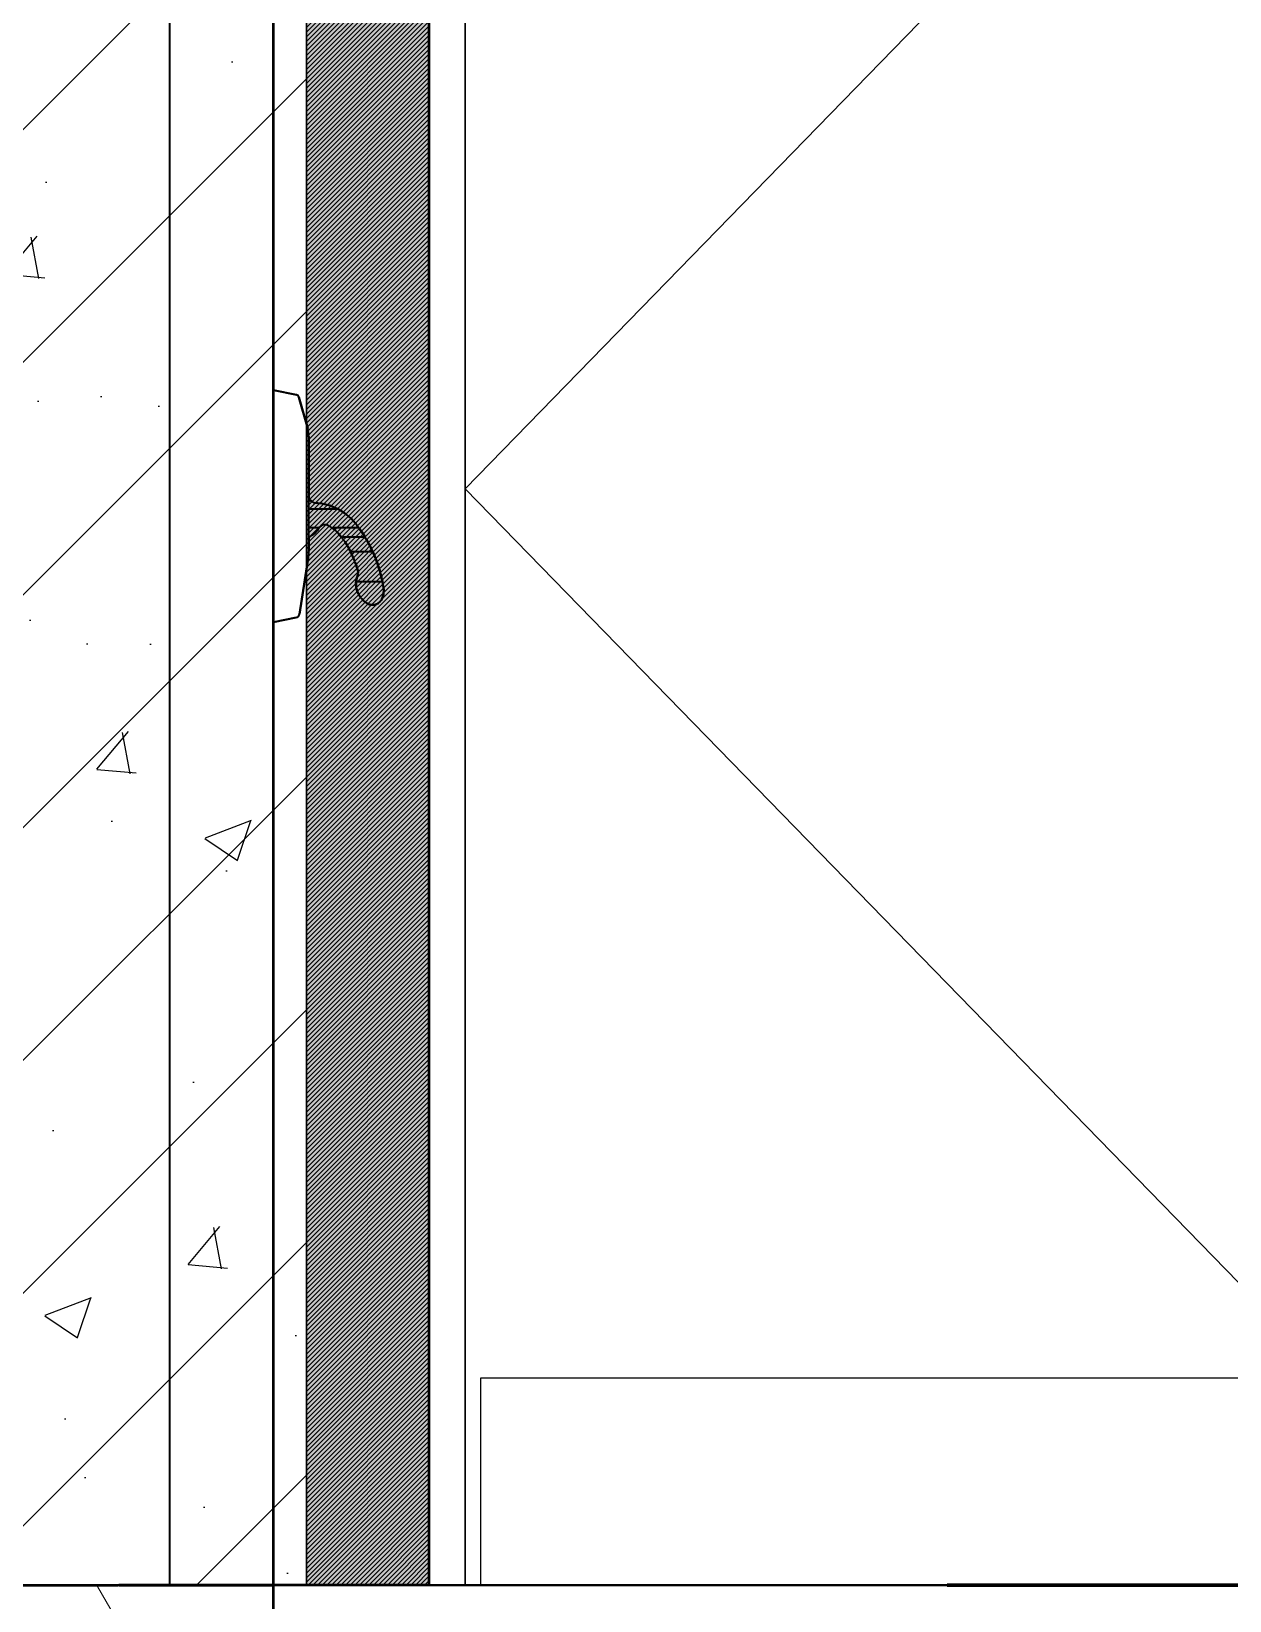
# Model space of a CAD drawing. Header units: millimetres. Extents: x -25371 to 2282244, y -90657 to 147824.
# Drawn here: x 1887416 to 1888571, y -988 to 526 of the extents above; entities that cross this region are included whole.
import ezdxf

# ---------------------------------------------------------------- set-up
doc = ezdxf.new("R2010")
doc.units = ezdxf.units.MM
doc.linetypes.add('CENTER', pattern=[50.8, 31.75, -6.35, 6.35, -6.35])
doc.linetypes.add('TA_GL_000.90000', pattern=[2.475, 0.9, -0.225, 0.225, -0.225, 0.9])
for name, color, linetype in [('000 - 0_SYM_DWG_GRIDLINE_MAIN_COLOR_251', 7, 'Continuous'), ('000 - CONCRETE_COL_HATCH_', 7, 'Continuous'), ('000 - EXISTING_PRECAST_MAIN_COLOR_1', 7, 'Continuous'), ('000 - GRID', 7, 'CENTER')]:
    doc.layers.add(name, color=color, linetype=linetype)
for name, color, linetype, lineweight in [('A-DOOR', 7, 'Continuous', 35), ('A-DOOR-E', 7, 'Continuous', 35), ('A-DOOR-FRAM', 7, 'Continuous', 35), ('A-DOOR-HDLN', 7, 'Continuous', 70), ('A-FLOR-E', 7, 'Continuous', 35), ('A-FLOR-HRAL', 7, 'Continuous', 35), ('A-GLAZ-CURT', 7, 'Continuous', 35), ('A-WALL-PATT', 7, 'Continuous', 50), ('I-WALL-E', 7, 'Continuous', 50), ('WALL-E', 7, 'Continuous', 50)]:
    doc.layers.add(name, color=color, linetype=linetype, lineweight=lineweight)
doc.styles.add('TA', font='', dxfattribs={"height": 4.5})
doc.styles.get('TA').set_extended_font_data('Cordia New')

# ---------------------------------------------------------------- blocks, each defined once
blk = doc.blocks.new('Railing - Post Start-4364165-VS01 - ELEVATION 4')
at = {"layer": 'A-FLOR-HRAL', "color": 7, "lineweight": 9}
for p, q in [((1724.1, 103600), (1675.9, 103600)), ((1675.9, 103600), (1724.1, 103600))]:
    blk.add_line(p, q, dxfattribs=at)
blk = doc.blocks.new('Railing - Railing-4950034-VS01 - ELEVATION 4')
at = {"color": 7}
blk.add_blockref('Railing - Post Start-4364165-VS01 - ELEVATION 4', (0, 0), dxfattribs=at)
blk = doc.blocks.new('System Panel - DPA-AR_Facade_Solid Panel 150mm-V56-VS01 - ELEVATION 4')
at = {"layer": 'A-GLAZ-CURT', "color": 7}
for p, q in [((1951.8, 103600), (1752.2, 103600)), ((1752.2, 103600), (1951.8, 103600)), ((2265.2, 103600), (2001.6, 103600)), ((2001.6, 103600), (2265.2, 103600)), ((2525.4, 103600), (2314.8, 103600)), ((2314.8, 103600), (2525.4, 103600)), ((2656.2, 103600), (2574.7, 103600)), ((2574.7, 103600), (2656.2, 103600))]:
    blk.add_line(p, q, dxfattribs=at)
blk = doc.blocks.new('System Panel - DPA-AR_Facade_Solid Panel 150mm-5074408-VS01 - ELEVATION 4')
at = {"layer": 'A-GLAZ-CURT', "color": 7}
for p, q in [((1800, 103600), (1800, 106600)), ((1800, 106600), (1800, 103600)), ((1800, 103600), (1650, 103600)), ((1650, 103600), (1800, 103600)), ((1800, 103600), (1800, 103600))]:
    blk.add_line(p, q, dxfattribs=at)
blk = doc.blocks.new('System Panel - DPA-AR_Facade_Solid Panel 150mm-V57-VS01 - ELEVATION 4')
at = {"layer": 'A-GLAZ-CURT', "color": 7}
for p, q in [((1800, 103600), (1800, 106600)), ((1800, 106600), (1800, 103600)), ((1800, 103600), (1650, 103600)), ((1650.9, 103600), (1800, 103600)), ((1800, 103600), (1800, 103600))]:
    blk.add_line(p, q, dxfattribs=at)
blk = doc.blocks.new('DPA_AC-PL_FLOOR ROOM CAL - A41_1000 x 1000 mm-V58-VS01 - ELEVATION 4')
at = {"layer": 'A-DOOR-E', "color": 7}
for p, q in [((2400, 103600), (2900, 103600)), ((2900, 103600), (2400, 103600)), ((2950, 103600), (3500, 103600)), ((3500, 103600), (2950, 103600))]:
    blk.add_line(p, q, dxfattribs=at)
at = {"layer": 'A-DOOR-HDLN', "color": 7}
for p, q in [((2450, 103600), (2900, 103600)), ((2450, 103600), (2900, 103600)), ((2900, 103600), (2450, 103600)), ((2450, 103600), (2900, 103600)), ((2950, 103600), (3450, 103600)), ((2950, 103600), (3450, 103600)), ((3450, 103600), (2950, 103600)), ((2950, 103600), (3450, 103600))]:
    blk.add_line(p, q, dxfattribs=at)
blk = doc.blocks.new('System Panel - DPA-AR_Facade_Solid Panel 150mm-V59-VS01 - ELEVATION 4')
at = {"layer": 'A-GLAZ-CURT', "color": 7}
for p, q in [((2900, 103600), (1752.2, 103600)), ((1752.2, 103600), (2900, 103600))]:
    blk.add_line(p, q, dxfattribs=at)
blk = doc.blocks.new('DPA_Curved type B_Corner 1 - Curved Type B_Corner 1-5074401-VS01 - ELEVATION 4')
at = {"layer": 'A-GLAZ-CURT', "color": 7}
for p, q in [((1700, 103600), (1700, 106600)), ((1700, 103600), (1700, 106600)), ((1800, 103600), (1800, 106600)), ((1800, 103600), (1800, 106600)), ((300, 103600), (1800, 103600)), ((1700, 103600), (1000, 103600)), ((1800, 103600), (1700, 103600))]:
    blk.add_line(p, q, dxfattribs=at)
blk = doc.blocks.new('System Panel - DPA-AR_Facade_Solid Panel 150mm-V66-VS01 - ELEVATION 4')
at = {"layer": 'A-GLAZ-CURT', "color": 7}
for p, q in [((1800, 103600), (1800, 106600)), ((1800, 106600), (1800, 103600)), ((1800, 103600), (1650.9, 103600)), ((1650.9, 103600), (1800, 103600))]:
    blk.add_line(p, q, dxfattribs=at)
blk = doc.blocks.new('DPA_DR-SG-SW1 - D10_1300x2150 mm-5230762-VS01 - ELEVATION 4')
at = {"layer": 'A-DOOR', "color": 7}
for p, q in [((1800, 105715), (1800, 103600)), ((1800, 103600), (1800, 105715)), ((1800, 103600), (1757, 103600)), ((1757, 103600), (1800, 103600))]:
    blk.add_line(p, q, dxfattribs=at)
at = {"layer": 'A-DOOR-E', "color": 7}
for p, q in [((1800.1, 104752.8), (1800.1, 104528.8)), ((1822.3, 104748.2), (1800.1, 104752.8)), ((1800.1, 104752.8), (1822.3, 104748.2)), ((1800.1, 104528.8), (1800.1, 104752.8)), ((1800.1, 104752.8), (1822.3, 104748.2)), ((1800.1, 104528.8), (1800.1, 104752.8)), ((1800.1, 104752.8), (1800.1, 104528.8)), ((1822.3, 104748.2), (1800.1, 104752.8)), ((1800.1, 104752.8), (1800.1, 104528.8)), ((1822.3, 104748.2), (1800.1, 104752.8)), ((1800.1, 104752.8), (1822.3, 104748.2)), ((1800.1, 104528.8), (1800.1, 104752.8)), ((1800.1, 104752.8), (1822.3, 104748.2)), ((1800.1, 104528.8), (1800.1, 104752.8)), ((1800.1, 104752.8), (1800.1, 104528.8)), ((1822.3, 104748.2), (1800.1, 104752.8)), ((1833.1, 104715.6), (1824.7, 104746)), ((1824.7, 104746), (1833.1, 104715.6)), ((1824.7, 104746), (1833.1, 104715.6)), ((1833.1, 104715.6), (1824.7, 104746)), ((1833.1, 104715.6), (1824.7, 104746)), ((1824.7, 104746), (1833.1, 104715.6)), ((1824.7, 104746), (1833.1, 104715.6)), ((1833.1, 104715.6), (1824.7, 104746)), ((1834.1, 104646.7), (1834.1, 104708.1)), ((1834.1, 104708.1), (1834.1, 104646.7)), ((1834.1, 104708.1), (1834.1, 104646.7)), ((1834.1, 104597.5), (1834.1, 104708.1)), ((1834.1, 104646.7), (1834.1, 104708.1)), ((1834.1, 104708.1), (1834.1, 104646.7)), ((1834.1, 104708.1), (1834.1, 104646.7)), ((1834.1, 104597.5), (1834.1, 104708.1)), ((1863.1, 104637.7), (1834.1, 104637.7)), ((1863.1, 104637.7), (1834.1, 104637.7)), ((1844, 104619.7), (1834.1, 104619.7)), ((1844, 104619.7), (1834.1, 104619.7)), ((1882.6, 104619.7), (1856.9, 104619.7)), ((1882.6, 104619.7), (1856.9, 104619.7)), ((1857.1, 104619.6), (1859.9, 104617.3)), ((1859.9, 104617.3), (1857.1, 104619.6)), ((1857.1, 104619.6), (1859.9, 104617.3)), ((1859.9, 104617.3), (1857.1, 104619.6)), ((1857.2, 104619.6), (1859.9, 104617.3)), ((1857.2, 104619.6), (1859.9, 104617.3)), ((1860, 104617.3), (1862.5, 104614.7)), ((1860, 104617.3), (1862.5, 104614.7)), ((1862.5, 104614.7), (1860, 104617.3)), ((1860, 104617.3), (1862.5, 104614.7)), ((1860, 104617.3), (1862.5, 104614.7)), ((1862.5, 104614.7), (1860, 104617.3)), ((1834.1, 104597.5), (1834.1, 104611)), ((1834.1, 104611), (1834.1, 104597.5)), ((1834.1, 104611), (1834.1, 104597.5)), ((1834.1, 104597.5), (1834.1, 104611)), ((1834.1, 104611), (1834.1, 104597.5)), ((1834.1, 104611), (1834.1, 104597.5)), ((1888.3, 104611), (1865.5, 104611)), ((1888.3, 104611), (1865.5, 104611)), ((1867.7, 104608.1), (1869.1, 104606.2)), ((1869.1, 104606.2), (1867.7, 104608.1)), ((1867.7, 104608.1), (1869.1, 104606.2)), ((1869.1, 104606.2), (1867.7, 104608.1)), ((1869.1, 104606.2), (1871.2, 104603)), ((1871.2, 104603), (1869.1, 104606.2)), ((1869.1, 104606.2), (1871.2, 104603)), ((1871.2, 104603), (1869.1, 104606.2)), ((1871.7, 104602.2), (1873.9, 104597.9)), ((1873.9, 104597.9), (1871.7, 104602.2)), ((1871.7, 104602.2), (1873.9, 104597.9)), ((1873.9, 104597.9), (1871.7, 104602.2)), ((1825.1, 104536.5), (1833.4, 104588.4)), ((1833.4, 104588.4), (1825.1, 104536.5)), ((1833.4, 104588.4), (1825.1, 104536.5)), ((1825.1, 104536.5), (1833.4, 104588.4)), ((1825.1, 104536.5), (1833.4, 104588.4)), ((1833.4, 104588.4), (1825.1, 104536.5)), ((1833.4, 104588.4), (1825.1, 104536.5)), ((1825.1, 104536.5), (1833.4, 104588.4)), ((1874.4, 104596.9), (1895.8, 104596.9)), ((1874.4, 104596.9), (1895.8, 104596.9)), ((1879.8, 104568), (1905.2, 104568)), ((1879.8, 104568), (1905.2, 104568)), ((1800.1, 104528.8), (1822.1, 104533.4)), ((1822.1, 104533.4), (1800.1, 104528.8)), ((1822.1, 104533.4), (1800.1, 104528.8)), ((1800.1, 104528.8), (1822.1, 104533.4)), ((1800.1, 104528.8), (1822.1, 104533.4)), ((1822.1, 104533.4), (1800.1, 104528.8)), ((1822.1, 104533.4), (1800.1, 104528.8)), ((1800.1, 104528.8), (1822.1, 104533.4))]:
    blk.add_line(p, q, dxfattribs=at)
at = {"layer": 'A-DOOR-E', "color": 7, "flags": 128}
for points in [[(1836.8, 104645.5), (1837.9, 104644.8), (1838.9, 104644.1)], [(1836.8, 104645.5), (1837.9, 104644.8), (1838.9, 104644.1)], [(1838.9, 104644.1), (1846.8, 104643.4), (1854.5, 104641.5), (1861.8, 104638.3)], [(1861.8, 104638.3), (1854.5, 104641.5), (1846.8, 104643.4), (1838.9, 104644.1)], [(1838.9, 104644.1), (1846.8, 104643.4), (1854.5, 104641.5), (1861.8, 104638.3)], [(1861.8, 104638.3), (1854.5, 104641.5), (1846.8, 104643.4), (1838.9, 104644.1)], [(1838.9, 104644.1), (1846.8, 104643.4), (1854.5, 104641.5), (1861.8, 104638.3)], [(1861.8, 104638.3), (1854.5, 104641.5), (1846.8, 104643.4), (1838.9, 104644.1)], [(1838.9, 104644.1), (1846.8, 104643.4), (1854.5, 104641.5), (1861.8, 104638.3)], [(1861.8, 104638.3), (1854.5, 104641.5), (1846.8, 104643.4), (1838.9, 104644.1)], [(1861.8, 104638.3), (1862.5, 104638), (1863.1, 104637.7)], [(1863.2, 104637.6), (1862.5, 104638), (1861.8, 104638.3)], [(1863.1, 104637.7), (1862.5, 104638), (1861.8, 104638.3)], [(1861.8, 104638.3), (1862.5, 104638), (1863.2, 104637.6)], [(1861.8, 104638.3), (1862.5, 104638), (1863.1, 104637.7)], [(1863.2, 104637.6), (1862.5, 104638), (1861.8, 104638.3)], [(1863.1, 104637.7), (1862.5, 104638), (1861.8, 104638.3)], [(1861.8, 104638.3), (1862.5, 104638), (1863.2, 104637.6)], [(1844, 104619.7), (1842.1, 104616.8), (1839.6, 104614.2)], [(1839.6, 104614.2), (1842.1, 104616.8), (1844, 104619.7)], [(1844, 104619.7), (1842.1, 104616.8), (1839.6, 104614.2)], [(1839.6, 104614.2), (1842.1, 104616.8), (1844, 104619.7)], [(1862.5, 104614.7), (1859.9, 104617.3), (1856.9, 104619.7)], [(1862.5, 104614.7), (1859.9, 104617.3), (1856.9, 104619.7)], [(1882.6, 104619.7), (1884.5, 104617), (1886.4, 104614.2)], [(1886.4, 104614.2), (1884.5, 104617), (1882.6, 104619.7)], [(1882.6, 104619.7), (1884.5, 104617), (1886.4, 104614.2)], [(1886.4, 104614.2), (1884.5, 104617), (1882.6, 104619.7)], [(1888.1, 104611.5), (1885.5, 104615.6), (1882.7, 104619.6)], [(1882.7, 104619.6), (1885.5, 104615.6), (1888.1, 104611.5)], [(1888.1, 104611.5), (1885.5, 104615.6), (1882.7, 104619.6)], [(1882.7, 104619.6), (1885.5, 104615.6), (1888.1, 104611.5)], [(1862.5, 104614.7), (1863.9, 104613.1), (1865.2, 104611.5)], [(1865.2, 104611.5), (1863.9, 104613.1), (1862.5, 104614.7)], [(1862.5, 104614.7), (1863.9, 104613.1), (1865.2, 104611.5)], [(1865.2, 104611.5), (1863.9, 104613.1), (1862.5, 104614.7)], [(1901.1, 104583.3), (1898.7, 104590), (1895.9, 104596.6)], [(1895.9, 104596.6), (1898.7, 104590), (1901.1, 104583.3)], [(1901.1, 104583.3), (1898.7, 104590), (1895.9, 104596.6)], [(1895.9, 104596.6), (1898.7, 104590), (1901.1, 104583.3)]]:
    blk.add_lwpolyline(points, dxfattribs=at)
at = {"layer": 'A-DOOR-E', "color": 7}
for centre, radius, start, end in [((1821.6, 104745.1), 3.16, 15.4784, 78.3175), ((1821.6, 104745.1), 3.16, 15.4784, 78.3175), ((1821.6, 104745.1), 3.16, 40.614, 53.1818), ((1821.6, 104745.1), 3.16, 40.614, 53.1818), ((1821.6, 104745.1), 3.16, 40.614, 53.1818), ((1821.6, 104745.1), 3.16, 40.614, 53.1818), ((1821.6, 104745.1), 3.16, 40.614, 53.1818), ((1821.6, 104745.1), 3.16, 40.614, 53.1818), ((1806.2, 104708.1), 27.9, 360, 15.4784), ((1806.2, 104708.1), 27.9, 0, 15.4784), ((1806.2, 104708.1), 27.9, 0, 15.4784), ((1806.2, 104708.1), 27.9, 360, 15.4784), ((1806.2, 104708.1), 27.9, 360, 15.4784), ((1806.2, 104708.1), 27.9, 0, 15.4784), ((1806.2, 104708.1), 27.9, 0, 15.4784), ((1806.2, 104708.1), 27.9, 360, 15.4784), ((1835.3, 104587.9), 56.9, 36.8877, 60.7955), ((1835.3, 104587.9), 56.9, 36.8877, 60.7955), ((1835.3, 104587.9), 56.9, 36.8877, 60.7955), ((1835.3, 104587.9), 56.9, 36.8877, 60.7955), ((1835.3, 104587.9), 56.9, 36.8877, 60.6314), ((1835.3, 104587.9), 56.9, 36.8877, 60.6314), ((1835.3, 104587.9), 56.9, 36.8877, 60.6314), ((1835.3, 104587.9), 56.9, 36.8877, 60.6314), ((1827, 104628.8), 19.3, 331.8847, 335.0802), ((1827, 104628.8), 19.3, 331.8847, 335.0802), ((1849.7, 104615.7), 7.17, 62.6913, 136.4587), ((1849.7, 104615.7), 7.17, 78.757, 136.4587), ((1849.7, 104615.7), 7.17, 78.757, 136.4587), ((1849.7, 104615.7), 7.17, 78.757, 136.4587), ((1849.7, 104615.7), 7.17, 62.6913, 136.4587), ((1849.7, 104615.7), 7.17, 78.757, 136.4587), ((1849.7, 104615.7), 7.17, 78.757, 136.4587), ((1849.7, 104615.7), 7.17, 78.757, 136.4587), ((1849.7, 104615.7), 7.17, 62.6913, 77.4448), ((1849.7, 104615.7), 7.17, 62.6913, 77.4448), ((1849.7, 104615.7), 7.17, 62.6913, 77.4448), ((1849.7, 104615.7), 7.17, 62.6913, 77.4448), ((1849.7, 104615.7), 7.17, 62.6913, 77.4448), ((1849.7, 104615.7), 7.17, 62.6913, 77.4448), ((1838, 104593.1), 32.6, 54.5878, 62.6913), ((1838, 104593.1), 32.6, 58.6351, 62.6913), ((1838, 104593.1), 32.6, 58.6476, 62.6913), ((1838, 104593.1), 32.6, 58.6351, 62.6913), ((1838, 104593.1), 32.6, 54.5878, 62.6913), ((1838, 104593.1), 32.6, 58.6351, 62.6913), ((1838, 104593.1), 32.6, 58.6476, 62.6913), ((1838, 104593.1), 32.6, 58.6351, 62.6913), ((1838, 104593.1), 32.6, 54.5779, 58.4209), ((1838, 104593.1), 32.6, 54.5878, 58.4241), ((1838, 104593.1), 32.6, 54.5779, 58.4209), ((1838, 104593.1), 32.6, 54.5779, 58.4209), ((1838, 104593.1), 32.6, 54.5878, 58.4241), ((1838, 104593.1), 32.6, 54.5779, 58.4209), ((1773, 104541.2), 134.8, 35.6163, 36.8877), ((1773, 104541.2), 134.8, 35.5405, 36.8877), ((1773, 104541.2), 134.8, 35.6163, 36.8877), ((1773, 104541.2), 134.8, 35.5405, 36.8877), ((1773, 104541.2), 134.8, 35.6163, 36.8877), ((1773, 104541.2), 134.8, 35.5405, 36.8877), ((1773, 104541.2), 134.8, 35.6163, 36.8877), ((1773, 104541.2), 134.8, 35.5405, 36.8877), ((1776.8, 104597.5), 57.4, 350.8754, 0), ((1776.8, 104597.5), 57.4, 350.8754, 0), ((1776.8, 104597.5), 57.4, 350.8754, 0), ((1776.8, 104597.5), 57.4, 350.8754, 0), ((1776.8, 104597.5), 57.4, 350.8754, 0), ((1776.8, 104597.5), 57.4, 350.8754, 0), ((1776.8, 104597.5), 57.4, 350.8754, 0), ((1776.8, 104597.5), 57.4, 350.8754, 0), ((1909.5, 104563.7), 30, 160.8935, 170.9875), ((1909.5, 104563.7), 30, 160.8935, 170.9875), ((1909.5, 104563.7), 30, 160.8935, 170.9875), ((1909.5, 104563.7), 30, 160.8935, 170.9875), ((1872.2, 104576.7), 9.53, 340.8935, 350.7562), ((1872.2, 104576.7), 9.53, 340.8935, 350.7562), ((1872.2, 104576.7), 9.53, 340.8935, 350.7562), ((1872.2, 104576.7), 9.53, 340.8935, 350.7562), ((1773, 104541.2), 134.8, 12.5186, 16.0247), ((1773, 104541.2), 134.8, 12.5186, 16.0247), ((1773, 104541.2), 134.8, 12.5186, 16.0247), ((1773, 104541.2), 134.8, 12.5186, 16.0247), ((1899.2, 104565.4), 19.5, 170.9875, 207.0125), ((1899.2, 104565.4), 19.5, 170.9875, 207.0125), ((1899.2, 104565.4), 19.5, 170.9875, 207.0125), ((1899.2, 104565.4), 19.5, 170.9875, 207.0125), ((1887, 104559.3), 19.4, 334.9875, 7.5488), ((1887, 104559.3), 19.4, 334.9875, 7.5488), ((1887, 104559.3), 19.4, 334.9875, 7.5488), ((1887, 104559.3), 19.4, 334.9875, 7.5488), ((1895.7, 104555.8), 10.3, 234.9875, 285.0125), ((1895.7, 104555.8), 10.3, 234.9875, 285.0125), ((1895.7, 104555.8), 10.3, 234.9875, 285.0125), ((1895.7, 104555.8), 10.3, 234.9875, 285.0125), ((1895.8, 104555.2), 9.68, 285.0125, 322.4938), ((1895.8, 104555.2), 9.68, 285.0125, 322.4938), ((1895.8, 104555.2), 9.68, 285.0125, 322.4938), ((1895.8, 104555.2), 9.68, 285.0125, 322.4938), ((1821.3, 104537.1), 3.81, 281.7552, 350.8754), ((1821.3, 104537.1), 3.81, 281.7552, 350.8754), ((1821.3, 104537.1), 3.81, 295.5793, 337.0514), ((1821.3, 104537.1), 3.81, 295.5793, 337.0514), ((1821.3, 104537.1), 3.81, 295.5793, 337.0514), ((1821.3, 104537.1), 3.81, 295.5793, 337.0514), ((1821.3, 104537.1), 3.81, 295.5793, 337.0514), ((1821.3, 104537.1), 3.81, 295.5793, 337.0514)]:
    blk.add_arc(centre, radius, start, end, dxfattribs=at)
for centre, major_axis, ratio, start_param, end_param in [((1795, 104569.3), (85.2, 0), 0.87462, 0.647545, 0.655302), ((1795, 104569.3), (85.2, 0), 0.87462, 0.647545, 0.655302), ((1744.6, 104519.7), (136.7, 101.8), 0.882791, 6.091026, 6.093643), ((1744.6, 104519.7), (136.7, 101.8), 0.882791, 6.091026, 6.093643)]:
    blk.add_ellipse(centre, major_axis=major_axis, ratio=ratio, start_param=start_param, end_param=end_param, dxfattribs=at)
for points, knots in [([(1836.9, 104645.4), (1836.5, 104645.7), (1835.9, 104646), (1835, 104646.4), (1834.6, 104646.6), (1834.4, 104646.7)], [0, 0, 0, 0, 0.2, 0.3, 0.4, 0.4, 0.4, 0.4]), ([(1836.8, 104645.5), (1836.4, 104645.7), (1835.8, 104646.1), (1835, 104646.4), (1834.6, 104646.6), (1834.4, 104646.7)], [0, 0, 0, 0, 0.2, 0.3, 0.4, 0.4, 0.4, 0.4]), ([(1836.9, 104645.4), (1836.5, 104645.7), (1835.9, 104646), (1835, 104646.4), (1834.6, 104646.6), (1834.4, 104646.7)], [0, 0, 0, 0, 0.2, 0.3, 0.4, 0.4, 0.4, 0.4]), ([(1836.8, 104645.5), (1836.4, 104645.7), (1835.8, 104646.1), (1835, 104646.4), (1834.6, 104646.6), (1834.4, 104646.7)], [0, 0, 0, 0, 0.2, 0.3, 0.4, 0.4, 0.4, 0.4]), ([(1902.6, 104578.4), (1902.6, 104578.4), (1902.6, 104578.6), (1902.3, 104579.3), (1901.9, 104580.9), (1901.4, 104582.4), (1901.1, 104583.3)], [0, 0, 0, 0, 0.2, 0.4, 0.7, 1, 1, 1, 1]), ([(1901.1, 104583.3), (1901.5, 104582.2), (1901.9, 104580.8), (1902.3, 104579.5), (1902.5, 104578.7), (1902.6, 104578.4), (1902.6, 104578.4)], [0, 0, 0, 0, 0.4, 0.55, 0.7, 1, 1, 1, 1]), ([(1902.6, 104578.4), (1902.6, 104578.4), (1902.6, 104578.6), (1902.3, 104579.3), (1901.9, 104580.9), (1901.4, 104582.4), (1901.1, 104583.3)], [0, 0, 0, 0, 0.2, 0.4, 0.7, 1, 1, 1, 1]), ([(1901.1, 104583.3), (1901.5, 104582.2), (1901.9, 104580.8), (1902.3, 104579.5), (1902.5, 104578.7), (1902.6, 104578.4), (1902.6, 104578.4)], [0, 0, 0, 0, 0.4, 0.55, 0.7, 1, 1, 1, 1]), ([(1904.6, 104551.1), (1905.1, 104552.2), (1906, 104554.5), (1906.5, 104558.1), (1906.4, 104560.6), (1906.3, 104561.8)], [0, 0, 0, 0, 0.3333333, 0.6666667, 0.9585278, 0.9585278, 0.9585278, 0.9585278]), ([(1904.6, 104551.1), (1905.1, 104552.2), (1906, 104554.5), (1906.5, 104558.1), (1906.4, 104560.6), (1906.3, 104561.8)], [0, 0, 0, 0, 0.3333333, 0.6666667, 0.9585278, 0.9585278, 0.9585278, 0.9585278]), ([(1898.3, 104545.8), (1898.2, 104545.8), (1897.8, 104545.7), (1897.2, 104545.6), (1896.7, 104545.5), (1896.3, 104545.5), (1896, 104545.5), (1895.7, 104545.5), (1895.3, 104545.5), (1894.9, 104545.5), (1894.5, 104545.5), (1894.2, 104545.6), (1893.9, 104545.6), (1893.7, 104545.7), (1893.4, 104545.7), (1893, 104545.8), (1892.5, 104545.9), (1892.1, 104546.1), (1891.8, 104546.2), (1891.6, 104546.3), (1891.3, 104546.4), (1891, 104546.6), (1890.6, 104546.8), (1890.2, 104547), (1889.9, 104547.2), (1889.8, 104547.3)], [0, 0, 0, 0, 0.0625, 0.125, 0.1875, 0.21875, 0.25, 0.28125, 0.3125, 0.375, 0.40625, 0.4375, 0.46875, 0.484375, 0.515625, 0.5625, 0.625, 0.6875, 0.71875, 0.75, 0.78125, 0.8125, 0.875, 0.9375, 1, 1, 1, 1]), ([(1889.8, 104547.3), (1889.9, 104547.2), (1890.2, 104547), (1890.6, 104546.8), (1891, 104546.6), (1891.3, 104546.4), (1891.6, 104546.3), (1891.8, 104546.2), (1892.1, 104546.1), (1892.5, 104545.9), (1892.9, 104545.8), (1893.3, 104545.7), (1893.6, 104545.7), (1893.9, 104545.6), (1894.2, 104545.6), (1894.5, 104545.5), (1894.9, 104545.5), (1895.3, 104545.5), (1895.7, 104545.5), (1896, 104545.5), (1896.3, 104545.5), (1896.7, 104545.5), (1897.2, 104545.6), (1897.8, 104545.7), (1898.2, 104545.8), (1898.3, 104545.8)], [0, 0, 0, 0, 0.0625, 0.125, 0.1875, 0.21875, 0.25, 0.28125, 0.3125, 0.375, 0.4375, 0.46875, 0.5, 0.53125, 0.5625, 0.59375, 0.625, 0.6875, 0.71875, 0.75, 0.78125, 0.8125, 0.875, 0.9375, 1, 1, 1, 1]), ([(1898.3, 104545.8), (1898.2, 104545.8), (1897.8, 104545.7), (1897.2, 104545.6), (1896.7, 104545.5), (1896.3, 104545.5), (1896, 104545.5), (1895.7, 104545.5), (1895.3, 104545.5), (1894.9, 104545.5), (1894.5, 104545.5), (1894.2, 104545.6), (1893.9, 104545.6), (1893.7, 104545.7), (1893.4, 104545.7), (1893, 104545.8), (1892.5, 104545.9), (1892.1, 104546.1), (1891.8, 104546.2), (1891.6, 104546.3), (1891.3, 104546.4), (1891, 104546.6), (1890.6, 104546.8), (1890.2, 104547), (1889.9, 104547.2), (1889.8, 104547.3)], [0, 0, 0, 0, 0.0625, 0.125, 0.1875, 0.21875, 0.25, 0.28125, 0.3125, 0.375, 0.40625, 0.4375, 0.46875, 0.484375, 0.515625, 0.5625, 0.625, 0.6875, 0.71875, 0.75, 0.78125, 0.8125, 0.875, 0.9375, 1, 1, 1, 1]), ([(1889.8, 104547.3), (1889.9, 104547.2), (1890.2, 104547), (1890.6, 104546.8), (1891, 104546.6), (1891.3, 104546.4), (1891.6, 104546.3), (1891.8, 104546.2), (1892.1, 104546.1), (1892.5, 104545.9), (1892.9, 104545.8), (1893.3, 104545.7), (1893.6, 104545.7), (1893.9, 104545.6), (1894.2, 104545.6), (1894.5, 104545.5), (1894.9, 104545.5), (1895.3, 104545.5), (1895.7, 104545.5), (1896, 104545.5), (1896.3, 104545.5), (1896.7, 104545.5), (1897.2, 104545.6), (1897.8, 104545.7), (1898.2, 104545.8), (1898.3, 104545.8)], [0, 0, 0, 0, 0.0625, 0.125, 0.1875, 0.21875, 0.25, 0.28125, 0.3125, 0.375, 0.4375, 0.46875, 0.5, 0.53125, 0.5625, 0.59375, 0.625, 0.6875, 0.71875, 0.75, 0.78125, 0.8125, 0.875, 0.9375, 1, 1, 1, 1])]:
    blk.add_open_spline(points, degree=3, knots=knots, dxfattribs=at)
for points in [[(1834.4, 104646.7), (1835.2, 104646.4), (1836, 104646), (1836.8, 104645.5)], [(1834.4, 104646.7), (1835.2, 104646.3), (1836.1, 104645.9), (1836.9, 104645.4)], [(1834.4, 104646.7), (1835.2, 104646.4), (1836, 104646), (1836.8, 104645.5)], [(1834.4, 104646.7), (1835.2, 104646.3), (1836.1, 104645.9), (1836.9, 104645.4)], [(1839.6, 104614.2), (1838.9, 104613.5), (1837.2, 104612.3), (1835.5, 104611.4), (1834.6, 104611)], [(1839.6, 104614.2), (1838.9, 104613.5), (1837.2, 104612.3), (1835.5, 104611.4), (1834.6, 104611)], [(1865.5, 104611), (1865.2, 104611.5), (1864.4, 104612.5), (1863.4, 104613.6), (1862.9, 104614.2)], [(1862.9, 104614.2), (1863.4, 104613.6), (1864.4, 104612.5), (1865.2, 104611.5), (1865.5, 104611)], [(1865.5, 104611), (1865.2, 104611.5), (1864.4, 104612.5), (1863.4, 104613.6), (1862.9, 104614.2)], [(1862.9, 104614.2), (1863.4, 104613.6), (1864.4, 104612.5), (1865.2, 104611.5), (1865.5, 104611)], [(1866.4, 104609.9), (1866.3, 104610.1), (1866, 104610.5), (1865.7, 104610.8), (1865.5, 104611)], [(1866.4, 104609.9), (1866.3, 104610.1), (1866, 104610.5), (1865.7, 104610.8), (1865.5, 104611)], [(1869.1, 104606.2), (1868.6, 104606.9), (1867.8, 104608.1), (1866.9, 104609.3), (1866.4, 104609.9)], [(1869.1, 104606.2), (1868.6, 104606.9), (1867.8, 104608.1), (1866.9, 104609.3), (1866.4, 104609.9)], [(1867.8, 104608.1), (1868.2, 104607.5), (1868.6, 104606.9), (1869.1, 104606.2)], [(1867.8, 104608.1), (1868.2, 104607.5), (1868.6, 104606.9), (1869.1, 104606.2)], [(1871.2, 104603), (1870.8, 104603.6), (1870.2, 104604.6), (1869.4, 104605.7), (1869.1, 104606.2)], [(1871.2, 104603), (1870.8, 104603.6), (1870.2, 104604.6), (1869.4, 104605.7), (1869.1, 104606.2)], [(1873.9, 104597.9), (1873.5, 104598.8), (1872.7, 104600.5), (1871.7, 104602.2), (1871.2, 104603)], [(1873.9, 104597.9), (1873.5, 104598.8), (1872.7, 104600.5), (1871.7, 104602.2), (1871.2, 104603)], [(1886.4, 104614.2), (1886.7, 104613.6), (1887.5, 104612.5), (1888.1, 104611.5), (1888.3, 104611)], [(1888.3, 104611), (1888.1, 104611.5), (1887.5, 104612.5), (1886.7, 104613.6), (1886.4, 104614.2)], [(1886.4, 104614.2), (1886.7, 104613.6), (1887.5, 104612.5), (1888.1, 104611.5), (1888.3, 104611)], [(1888.3, 104611), (1888.1, 104611.5), (1887.5, 104612.5), (1886.7, 104613.6), (1886.4, 104614.2)], [(1888.3, 104611), (1889.2, 104609.7), (1890.7, 104607), (1892.2, 104604.3), (1892.8, 104603)], [(1892.8, 104603), (1892.2, 104604.3), (1890.7, 104607), (1889.2, 104609.7), (1888.3, 104611)], [(1888.3, 104611), (1889.2, 104609.7), (1890.7, 104607), (1892.2, 104604.3), (1892.8, 104603)], [(1892.8, 104603), (1892.2, 104604.3), (1890.7, 104607), (1889.2, 104609.7), (1888.3, 104611)], [(1892.8, 104603), (1893.4, 104602), (1894.4, 104600), (1895.3, 104598), (1895.8, 104596.9)], [(1895.8, 104596.9), (1895.3, 104598), (1894.4, 104600), (1893.4, 104602), (1892.8, 104603)], [(1892.8, 104603), (1893.4, 104602), (1894.4, 104600), (1895.3, 104598), (1895.8, 104596.9)], [(1895.8, 104596.9), (1895.3, 104598), (1894.4, 104600), (1893.4, 104602), (1892.8, 104603)], [(1874.4, 104596.9), (1874.3, 104597.1), (1874.2, 104597.4), (1874, 104597.8), (1873.9, 104597.9)], [(1874.4, 104596.9), (1874.3, 104597.1), (1874.2, 104597.4), (1874, 104597.8), (1873.9, 104597.9)], [(1881.2, 104579.6), (1880.3, 104582.6), (1878.2, 104588.4), (1875.7, 104594.1), (1874.4, 104596.9)], [(1874.4, 104596.9), (1875.6, 104594.5), (1876.7, 104592), (1877.7, 104589.4)], [(1881.2, 104579.6), (1880.3, 104582.6), (1878.2, 104588.4), (1875.7, 104594.1), (1874.4, 104596.9)], [(1874.4, 104596.9), (1875.6, 104594.5), (1876.7, 104592), (1877.7, 104589.4)], [(1878.9, 104586.4), (1879.7, 104584.2), (1880.5, 104581.9), (1881.2, 104579.6)], [(1878.9, 104586.4), (1879.7, 104584.2), (1880.5, 104581.9), (1881.2, 104579.6)], [(1895.9, 104596.6), (1897.7, 104592.7), (1900.8, 104584.9), (1903.2, 104576.7), (1904.2, 104572.5)], [(1895.9, 104596.6), (1897.7, 104592.7), (1900.8, 104584.9), (1903.2, 104576.7), (1904.2, 104572.5)], [(1879.9, 104568.4), (1880, 104569.1), (1880.3, 104570.5), (1880.6, 104571.9), (1880.8, 104572.5)], [(1880.8, 104572.5), (1880.6, 104571.9), (1880.3, 104570.5), (1880, 104569.1), (1879.9, 104568.4)], [(1879.9, 104568.4), (1880, 104569.1), (1880.3, 104570.5), (1880.6, 104571.9), (1880.8, 104572.5)], [(1880.8, 104572.5), (1880.6, 104571.9), (1880.3, 104570.5), (1880, 104569.1), (1879.9, 104568.4)], [(1880.8, 104572.5), (1880.9, 104572.7), (1881, 104573), (1881.1, 104573.4), (1881.2, 104573.6)], [(1880.8, 104572.5), (1880.9, 104572.7), (1881, 104573), (1881.1, 104573.4), (1881.2, 104573.6)], [(1881.2, 104573.6), (1881.4, 104574.2), (1881.7, 104575.6), (1881.7, 104577.6), (1881.5, 104578.9), (1881.2, 104579.6)], [(1881.2, 104579.6), (1881.4, 104579), (1881.5, 104578.5), (1881.6, 104577.9)], [(1881.2, 104573.6), (1881.4, 104574.2), (1881.7, 104575.6), (1881.7, 104577.6), (1881.5, 104578.9), (1881.2, 104579.6)], [(1881.2, 104579.6), (1881.4, 104579), (1881.5, 104578.5), (1881.6, 104577.9)], [(1881.6, 104575.1), (1881.5, 104574.6), (1881.4, 104574.1), (1881.2, 104573.6)], [(1881.6, 104575.1), (1881.5, 104574.6), (1881.4, 104574.1), (1881.2, 104573.6)], [(1881.7, 104577.3), (1881.7, 104576.8), (1881.7, 104576.4), (1881.7, 104576)], [(1881.7, 104577.3), (1881.7, 104576.8), (1881.7, 104576.4), (1881.7, 104576)], [(1904.2, 104572.5), (1904, 104573), (1903.9, 104573.5), (1903.8, 104574)], [(1904.2, 104572.5), (1904, 104573), (1903.9, 104573.5), (1903.8, 104574)], [(1904.2, 104572.5), (1904.3, 104571.8), (1904.7, 104570.3), (1905, 104568.8), (1905.2, 104568)], [(1905.2, 104568), (1905, 104568.8), (1904.7, 104570.3), (1904.3, 104571.8), (1904.2, 104572.5)], [(1904.2, 104572.5), (1904.3, 104571.8), (1904.7, 104570.3), (1905, 104568.8), (1905.2, 104568)], [(1905.2, 104568), (1905, 104568.8), (1904.7, 104570.3), (1904.3, 104571.8), (1904.2, 104572.5)], [(1881.8, 104556.5), (1881.2, 104557.6), (1880.3, 104560), (1879.6, 104563.9), (1879.6, 104566.7), (1879.8, 104568)], [(1879.8, 104568), (1879.6, 104566.7), (1879.6, 104563.9), (1880.3, 104560), (1881.2, 104557.6), (1881.8, 104556.5)], [(1881.8, 104556.5), (1881.2, 104557.6), (1880.3, 104560), (1879.6, 104563.9), (1879.6, 104566.7), (1879.8, 104568)], [(1879.8, 104568), (1879.6, 104566.7), (1879.6, 104563.9), (1880.3, 104560), (1881.2, 104557.6), (1881.8, 104556.5)], [(1879.8, 104568), (1879.8, 104568.1), (1879.9, 104568.2), (1879.9, 104568.4), (1879.9, 104568.4)], [(1879.8, 104568), (1879.8, 104568.1), (1879.9, 104568.2), (1879.9, 104568.4), (1879.9, 104568.4)], [(1887.9, 104548.8), (1886.6, 104549.8), (1884.3, 104552.2), (1882.5, 104555), (1881.8, 104556.5)], [(1881.8, 104556.5), (1882.5, 104555), (1883.4, 104553.6), (1884.5, 104552.3)], [(1887.9, 104548.8), (1886.6, 104549.8), (1884.3, 104552.2), (1882.5, 104555), (1881.8, 104556.5)], [(1881.8, 104556.5), (1882.5, 104555), (1883.4, 104553.6), (1884.5, 104552.3)], [(1906.2, 104562.3), (1906.4, 104561), (1906.5, 104558.3), (1906, 104554.5), (1905.1, 104552.2), (1904.6, 104551.1)], [(1906.2, 104562.3), (1906.4, 104561), (1906.5, 104558.3), (1906, 104554.5), (1905.1, 104552.2), (1904.6, 104551.1)], [(1905.2, 104568), (1905.4, 104567.1), (1905.7, 104565.1), (1906, 104563.2), (1906.2, 104562.3)], [(1906.2, 104562.3), (1906, 104563.2), (1905.7, 104565.1), (1905.4, 104567.1), (1905.2, 104568)], [(1905.2, 104568), (1905.4, 104567.1), (1905.7, 104565.1), (1906, 104563.2), (1906.2, 104562.3)], [(1906.2, 104562.3), (1906, 104563.2), (1905.7, 104565.1), (1905.4, 104567.1), (1905.2, 104568)], [(1886.1, 104550.5), (1886.6, 104549.9), (1887.3, 104549.3), (1887.9, 104548.8)], [(1886.1, 104550.5), (1886.6, 104549.9), (1887.3, 104549.3), (1887.9, 104548.8)], [(1889.8, 104547.3), (1889.5, 104547.5), (1888.8, 104548), (1888.2, 104548.5), (1887.9, 104548.8)], [(1889.8, 104547.3), (1889.5, 104547.5), (1888.8, 104548), (1888.2, 104548.5), (1887.9, 104548.8)], [(1903.1, 104548.8), (1902.9, 104548.5), (1902.4, 104548), (1901.7, 104547.4), (1900.9, 104546.9), (1900.1, 104546.5), (1899.2, 104546.1), (1898.6, 104545.9), (1898.3, 104545.8)], [(1898.3, 104545.8), (1898.6, 104545.9), (1899.2, 104546.1), (1900.1, 104546.5), (1900.9, 104546.9), (1901.7, 104547.4), (1902.4, 104548), (1902.9, 104548.5), (1903.1, 104548.8)], [(1903.1, 104548.8), (1902.9, 104548.5), (1902.4, 104548), (1901.7, 104547.4), (1900.9, 104546.9), (1900.1, 104546.5), (1899.2, 104546.1), (1898.6, 104545.9), (1898.3, 104545.8)], [(1898.3, 104545.8), (1898.6, 104545.9), (1899.2, 104546.1), (1900.1, 104546.5), (1900.9, 104546.9), (1901.7, 104547.4), (1902.4, 104548), (1902.9, 104548.5), (1903.1, 104548.8)], [(1904.6, 104551.1), (1904.4, 104550.7), (1904, 104549.8), (1903.4, 104549.1), (1903.1, 104548.8)], [(1904.6, 104551.1), (1904.4, 104550.7), (1904, 104549.8), (1903.4, 104549.1), (1903.1, 104548.8)], [(1903.9, 104549.9), (1904.2, 104550.2), (1904.4, 104550.7), (1904.6, 104551.1)], [(1903.9, 104549.9), (1904.2, 104550.2), (1904.4, 104550.7), (1904.6, 104551.1)]]:
    blk.add_open_spline(points, degree=3, dxfattribs=at)
at = {"layer": 'A-DOOR-FRAM', "color": 7}
for p, q in [((1800, 103600), (1800, 105750)), ((1800, 105750), (1800, 103600)), ((1800, 103600), (1800, 105715)), ((1800, 103600), (1800, 105715)), ((1757, 103600), (1700, 103600)), ((1700, 103600), (1800, 103600)), ((1800, 103600), (1700, 103600)), ((1700, 103600), (1757, 103600)), ((1800, 103600), (1757, 103600)), ((1800, 103600), (1757, 103600))]:
    blk.add_line(p, q, dxfattribs=at)
blk = doc.blocks.new('DPA_DR-SG-SW - D4_1100x2150 mm-5440963-VS01 - ELEVATION 4')
at = {"layer": '000 - EXISTING_PRECAST_MAIN_COLOR_1', "color": 7}
for p, q in [((1950, 105750), (1950, 103600)), ((1950, 105750), (1950, 103600)), ((3015, 105715), (1985, 104657.5)), ((1985, 103600), (1985, 105715)), ((1985, 105715), (1985, 103600)), ((1985, 103600), (1985, 105715)), ((1985, 105715), (1985, 103600)), ((1985, 104657.5), (2900, 103718.1)), ((2000, 103600), (2000, 103800)), ((2000, 103800), (2900, 103800)), ((1985, 103600), (1950, 103600)), ((1950, 103600), (2000, 103600)), ((1985, 103600), (2900, 103600)), ((2900, 103600), (1985, 103600)), ((2000, 103600), (1985, 103600)), ((2000, 103600), (2900, 103600)), ((2000, 103600), (2900, 103600)), ((2000, 103600), (2900, 103600)), ((2900, 103600), (2000, 103600))]:
    blk.add_line(p, q, dxfattribs=at)
blk = doc.blocks.new('C-1-VS01_REV00_20260616-140725_ELEVATION_4_EX')
at = {"layer": '000 - CONCRETE_COL_HATCH_'}
h = blk.add_hatch(dxfattribs=at)
h.set_pattern_fill('ANSI31')
h.set_pattern_definition([(45, (0, 0), (-112.2532, 112.2532), [])])
h.paths.add_polyline_path([(10532.2, 103600), (14053.6, 103600), (14053.6, 108700), (10532.2, 108700)])
h = blk.add_hatch(dxfattribs=at)
h.set_pattern_fill('AR-CONC', scale=0.05)
h.set_pattern_definition([(50, (0, 0), (455.4617, -39.8477), [47.625, -523.875]), (355, (0, 0), (-88.1086, 477.6421), [38.1, -419.1015]), (100.45144, (37.96, -3.3), (367.3531, 437.7944), [40.475, -445.2256]), (46.1842, (5e-15, 127), (677.6976, -105.1058), [71.4375, -785.8125]), (96.63556, (56.5, 118.24), (593.5103, 618.5653), [60.7126, -667.839]), (351.18415, (5e-15, 127), (593.5103, 618.5653), [57.15, -628.6493]), (21, (63.5, 95.25), (379.036, -255.663), [47.625, -523.875]), (326, (63.5, 95.25), (154.505, 460.47), [38.1, -419.1]), (71.45144, (95.1, 73.94), (533.541, 204.807), [40.475, -445.2248]), (37.5, (0, 0), (7.7215, 211.3876), [0, -414.02, 0, -425.45, 0, -420.6875]), (7.5, (0, 0), (167.04916, 250.45144), [0, -242.57, 0, -404.495, 0, -160.3375]), (327.5, (-141.6, 5e-15), (338.9765, -14.32186), [0, -158.75, 0, -495.3, 0, -657.225]), (317.5, (-205.1, 8e-15), (370.32295, 63.5662), [0, -206.375, 0, -328.93, 0, -466.725])])
h.paths.add_polyline_path([(10532.2, 103600), (14053.6, 103600), (14053.6, 108700), (10532.2, 108700)])
h = blk.add_hatch(dxfattribs=at)
h.set_pattern_fill('AR-CONC', scale=0.05, angle=-2e-15)
h.paths.add_polyline_path([(16572.8, 106950), (14053.6, 107184.7), (14054.3, 106600), (16572.8, 106600)])
h.paths.add_polyline_path([(15271.8, 105750), (15271.8, 103600), (16721.8, 103600), (16721.8, 108700), (14053.6, 108700), (14053.6, 107184.7), (14053.6, 103600), (14171.8, 103600), (14171.8, 105750)])
h = blk.add_hatch(dxfattribs=at)
h.set_pattern_fill('ANSI31', angle=-2e-15)
h.paths.add_polyline_path([(16572.8, 106950), (14053.6, 107184.7), (14054.3, 106600), (16572.8, 106600)])
h.paths.add_polyline_path([(15271.8, 105750), (15271.8, 103600), (16721.8, 103600), (16721.8, 108700), (14053.6, 108700), (14053.6, 107184.7), (14053.6, 103600), (14171.8, 103600), (14171.8, 105750)])
at = {"layer": 'A-WALL-PATT', "lineweight": 9}
h = blk.add_hatch(dxfattribs=at)
h.set_pattern_fill('FP_14', style=0, pattern_type=2)
h.set_pattern_definition([(0, (12756.73, -1e-11), (812.8, 203.2), [33.528, -576.072, 33.528, -576.072, -3251.2]), (0, (12756.73, -1e-11), (812.8, 203.2), [-1219.2, 33.528, -1185.672, 33.528, -576.072, -1422.4]), (0, (12756.73, -1e-11), (812.8, 203.2), [-3048, 33.528, -372.872, 33.528, -982.472]), (120, (13061.53, 101.6), (-582.37636, 602.30545), [33.528, -576.072, 33.528, -576.072, -3251.2]), (120, (13061.53, 101.6), (-582.37636, 602.30545), [-1219.2, 33.528, -1185.672, 33.528, -576.072, -1422.4]), (120, (13061.53, 101.6), (-582.37636, 602.30545), [-3048, 33.528, -372.872, 33.528, -982.472]), (240, (13163.13, 508), (-230.42364, -805.50545), [33.528, -576.072, 33.528, -576.072, -3251.2]), (240, (13163.13, 508), (-230.42364, -805.50545), [-1219.2, 33.528, -1185.672, 33.528, -576.072, -1422.4]), (240, (13163.13, 508), (-230.42364, -805.50545), [-3048, 33.528, -372.872, 33.528, -982.472])])
h.paths.add_polyline_path([(12634.2, 101100), (14021.8, 101100), (14021.8, 103600), (10744.4, 103600), (10744.4, 101100), (12191.5, 101100)])
h = blk.add_hatch(dxfattribs=at)
h.set_pattern_fill('FP_15', style=0, pattern_type=2)
h.set_pattern_definition([(0, (13971.8, 100570), (0, 600), []), (90, (13971.8, 100570), (-600, 4e-14), [])])
h.paths.add_polyline_path([(12634.2, 101100), (14021.8, 101100), (14021.8, 103600), (10744.4, 103600), (10744.4, 101100), (12191.5, 101100)])
at = {"color": 7}
for points in [[(10532.2, 103600), (14053.6, 103600), (14053.6, 108700), (10532.2, 108700)], [(14053.6, 103600), (16721.8, 103600), (16721.8, 108700), (14053.6, 108700)]]:
    blk.add_lwpolyline(points, close=True, dxfattribs=at)
at = {"layer": 'A-FLOR-E', "color": 7}
for p, q in [((14173.6, 103600), (13974.1, 103600)), ((15121.8, 103600), (13974.1, 103600)), ((14173.6, 103600), (13974.1, 103600)), ((15121.8, 103600), (14021.8, 103600)), ((14021.8, 103600), (14021.8, 103500)), ((14487, 103600), (14223.4, 103600)), ((14487, 103600), (14223.4, 103600)), ((14747.2, 103600), (14536.6, 103600)), ((14747.2, 103600), (14536.6, 103600)), ((14878.1, 103600), (14796.5, 103600)), ((14878.1, 103600), (14796.5, 103600))]:
    blk.add_line(p, q, dxfattribs=at)
at = {"layer": 'I-WALL-E', "color": 7}
for p, q in [((10571.8, 103600), (13871.8, 103600)), ((14021.8, 103600), (13872.7, 103600)), ((14021.8, 103500), (14021.8, 103600))]:
    blk.add_line(p, q, dxfattribs=at)
at = {"layer": 'WALL-E', "color": 7}
for p, q in [((14021.8, 103600), (14021.8, 106600)), ((14021.8, 103600), (14021.8, 105750)), ((14171.8, 105750), (14171.8, 103600)), ((14171.8, 105750), (14171.8, 103600)), ((13872.7, 103600), (14021.8, 103600)), ((13872.7, 103600), (14021.8, 103600)), ((14171.8, 103600), (13872.7, 103600))]:
    blk.add_line(p, q, dxfattribs=at)
at = {"layer": '000 - EXISTING_PRECAST_MAIN_COLOR_1', "color": 7}
blk.add_blockref('DPA_DR-SG-SW - D4_1100x2150 mm-5440963-VS01 - ELEVATION 4', (12221.8, 0), dxfattribs=at)
at = {"layer": 'A-DOOR-E', "color": 7}
for name in ['DPA_DR-SG-SW1 - D10_1300x2150 mm-5230762-VS01 - ELEVATION 4', 'DPA_AC-PL_FLOOR ROOM CAL - A41_1000 x 1000 mm-V58-VS01 - ELEVATION 4']:
    blk.add_blockref(name, (12221.8, 0), dxfattribs=at)
at = {"layer": 'A-FLOR-HRAL', "color": 7, "lineweight": 9}
blk.add_blockref('Railing - Railing-4950034-VS01 - ELEVATION 4', (12221.8, 0), dxfattribs=at)
at = {"layer": 'A-GLAZ-CURT', "color": 7}
for name in ['DPA_Curved type B_Corner 1 - Curved Type B_Corner 1-5074401-VS01 - ELEVATION 4', 'System Panel - DPA-AR_Facade_Solid Panel 150mm-5074408-VS01 - ELEVATION 4', 'System Panel - DPA-AR_Facade_Solid Panel 150mm-5074408-VS01 - ELEVATION 4', 'System Panel - DPA-AR_Facade_Solid Panel 150mm-V57-VS01 - ELEVATION 4', 'System Panel - DPA-AR_Facade_Solid Panel 150mm-V66-VS01 - ELEVATION 4', 'System Panel - DPA-AR_Facade_Solid Panel 150mm-V56-VS01 - ELEVATION 4', 'System Panel - DPA-AR_Facade_Solid Panel 150mm-V59-VS01 - ELEVATION 4']:
    blk.add_blockref(name, (12221.8, 0), dxfattribs=at)
blk = doc.blocks.new('*U974')
at = {"layer": '000 - 0_SYM_DWG_GRIDLINE_MAIN_COLOR_251', "color": 7, "linetype": 'ByBlock', "ltscale": 5}
blk.add_line((20, 0), (-588.498, 0), dxfattribs=at)
at = {"color": 7, "style": 'TA', "flags": 1}
blk.add_attdef('LOCATION', (6, -6), '', height=4.5, rotation=270, dxfattribs=at)
blk = doc.blocks.new('C-1-VS01_REV00_20260616-141122_ELEVATION_4_DIMS')
at = {"layer": '000 - GRID', "color": 7, "linetype": 'TA_GL_000.90000', "xscale": 50.00000000000004, "yscale": 50.00000000000004, "zscale": 50.00000000000004, "rotation": 180}
blk.add_blockref('*U974', (-175.4, 103600), dxfattribs=at)

msp = doc.modelspace()

# ---------------------------------------------------------------- block references
at = {"color": 7}
for name in ['C-1-VS01_REV00_20260616-141122_ELEVATION_4_DIMS', 'C-1-VS01_REV00_20260616-140725_ELEVATION_4_EX']:
    msp.add_blockref(name, (1873627.43, -104572.744), dxfattribs=at)

doc.saveas('drawing.dxf')
